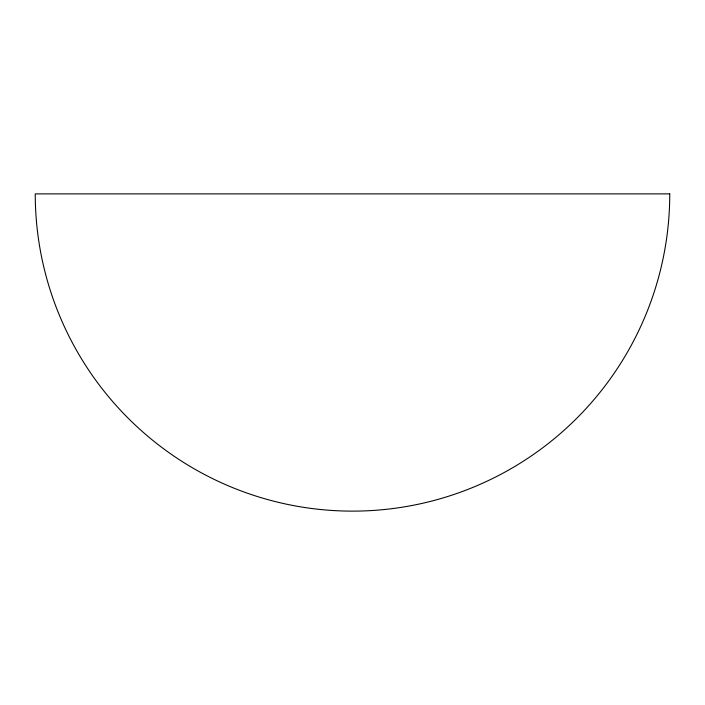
<?xml version="1.0" encoding="UTF-8"?>
<svg xmlns="http://www.w3.org/2000/svg" width="705" height="705" viewBox="0 0 705 705"><rect width="100%" height="100%" fill="white"/><g stroke="black" fill="none" stroke-linecap="round" stroke-linejoin="round"><path stroke-width="1.06" d="M669.75 193.875L35.25 193.875A317.25 317.25 0 0 0 352.5 511.125A317.25 317.25 0 0 0 669.75 193.875"/></g></svg>
